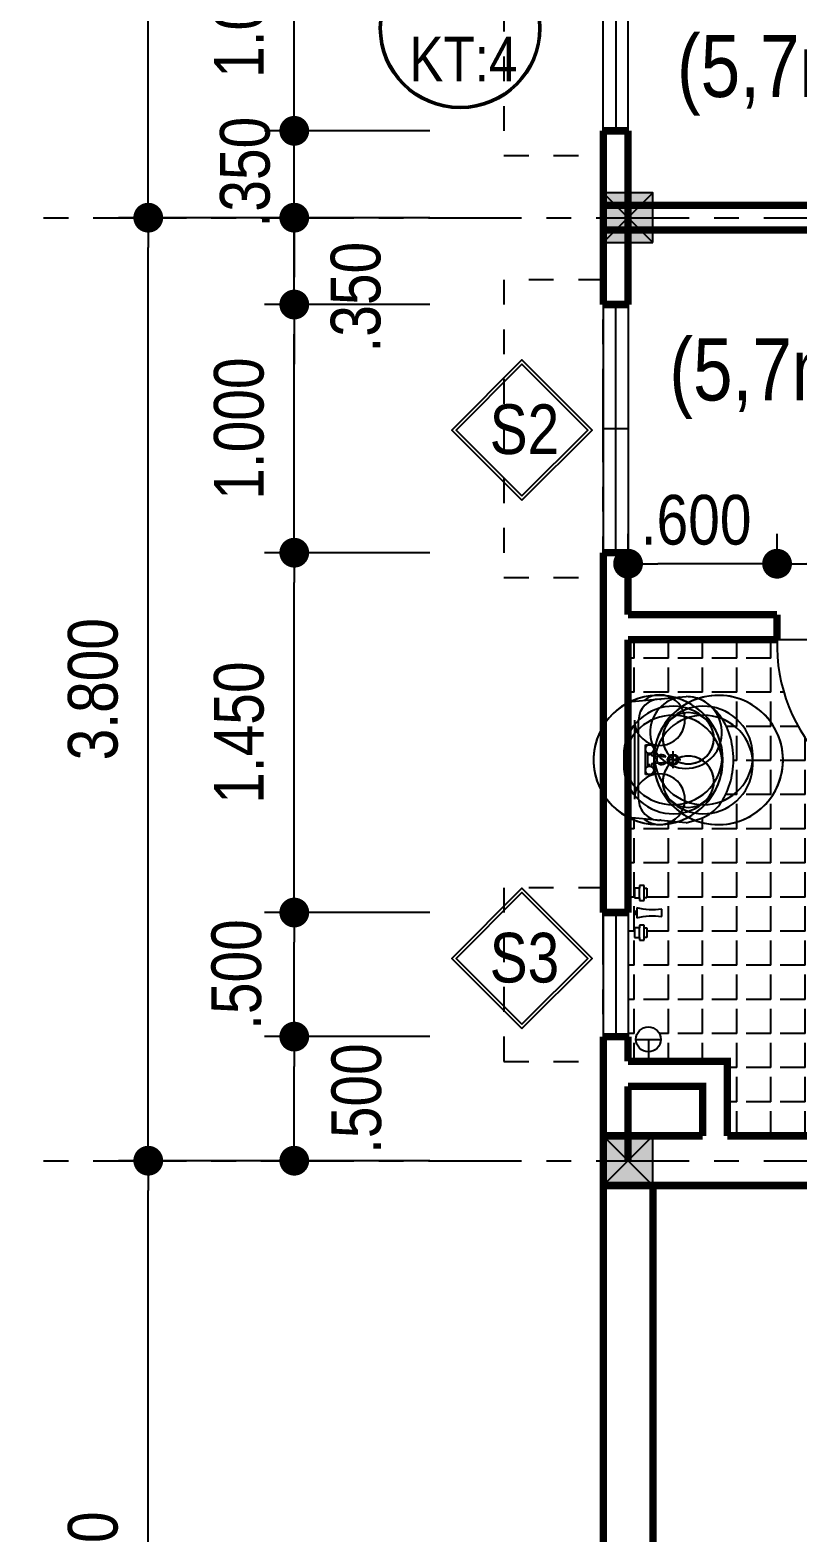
# Model space of a CAD drawing. Header units: millimetres. Extents: x 120 to 288, y 58 to 216.
# Drawn here: x 124.11 to 127.2, y 124.32 to 130.37 of the extents above; entities that cross this region are included whole.
import ezdxf

# ---------------------------------------------------------------- set-up
doc = ezdxf.new("R2010")
doc.units = ezdxf.units.MM
doc.header["$LTSCALE"] = 0.3
doc.header["$MEASUREMENT"] = 0
doc.linetypes.add('ACAD_ISO03W100', pattern=[30, 12, -18])
doc.linetypes.add('CENTER', pattern=[2, 1.25, -0.25, 0.25, -0.25])
doc.layers.get('0').update_dxf_attribs({"linetype": 'CONTINUOUS', "lineweight": 13})
doc.layers.get('DEFPOINTS').update_dxf_attribs({"linetype": 'CONTINUOUS', "lineweight": 13})
for name, color, linetype in [('HACTH', 8, 'CONTINUOUS'), ('HATCH', 8, 'CONTINUOUS'), ('KT', 8, 'CONTINUOUS'), ('LAYER 1', 1, 'CONTINUOUS'), ('LAYER1', 1, 'CONTINUOUS'), ('LAYER3', 34, 'CONTINUOUS'), ('LAYER5', 5, 'CONTINUOUS'), ('LAYER7', 7, 'CONTINUOUS'), ('THAY', 4, 'CONTINUOUS'), ('THIETBI', 25, 'CONTINUOUS'), ('TUONG', 7, 'CONTINUOUS')]:
    doc.layers.add(name, color=color, linetype=linetype)
doc.styles.add('ATTR', font='romans.shx', dxfattribs={"width": 0.8, "height": 0.7})
doc.styles.add('HELVE-KT', font='vhelvcn.TTF')
doc.dimstyles.new('1-100', dxfattribs={"dimtxt": 0.2, "dimasz": 0.12, "dimexe": 0.12, "dimexo": 0.2, "dimgap": 0.12, "dimtad": 1, "dimdec": 3, "dimzin": 4, "dimdsep": 46, "dimtxsty": 'HELVE-KT', "dimblk1": 'DOT', "dimblk2": 'DOT', "dimsah": 1, "dimcen": -0.18, "dimadec": 3, "dimazin": 0, "dimtfac": 1, "dimtdec": 3, "dimtmove": 2, "dimatfit": 3, "dimldrblk": 'DOT', "dimfxl": 0, "dimtolj": 1, "dimtzin": 4, "dimarcsym": 0})

# ---------------------------------------------------------------- blocks, each defined once
blk = doc.blocks.new('la')
at = {"layer": 'THIETBI', "linetype": 'Continuous'}
for p, q in [((-5933.44379870165, 607096.9278938042), (-5954.657236116378, 607330.2757053494)), ((-5700.095987156405, 607309.1017654629), (-5700.095987156405, 607252.294578268)), ((-5445.534738199225, 607330.2757053494), (-5466.748175613953, 607096.9278938042)), ((-5700.095987156405, 607278.0555106837), (-5734.787105645424, 607278.0555106837)), ((-5710.190800530276, 607249.5658061604), (-5715.470036458595, 607195.7922466656)), ((-5665.404868668316, 607278.0555106837), (-5700.095987156405, 607278.0555106837)), ((-5684.721937854214, 607195.7922466656), (-5690.001173785327, 607249.5658061604)), ((-5944.168579871206, 607224.2085182804), (-5944.168579871206, 607229.5737794738)), ((-5759.493611915408, 607200.4494683815), (-5715.012812269291, 607200.4494683815)), ((-5759.493611915408, 607183.478718451), (-5759.493611915408, 607200.4494683815)), ((-5759.493611915408, 607166.5079685205), (-5759.493611915408, 607183.478718451)), ((-5719.692424225992, 607191.9640934139), (-5727.825761422886, 607191.9640934139)), ((-5725.552112052588, 607183.478718451), (-5716.678920921309, 607183.478718451)), ((-5685.179162046312, 607200.4494683815), (-5640.698362400195, 607200.4494683815)), ((-5674.639862261152, 607183.478718451), (-5683.513053392431, 607183.478718451)), ((-5672.366212892717, 607191.9640934139), (-5680.499550089611, 607191.9640934139)), ((-5640.698362400195, 607200.4494683815), (-5640.698362400195, 607183.478718451)), ((-5640.698362400195, 607183.478718451), (-5640.698362400195, 607166.5079685205)), ((-5456.023394444397, 607229.5737794738), (-5456.023394444397, 607224.2085182804)), ((-5700.095987156405, 607139.3547686327), (-5859.314830218813, 607139.3547686327)), ((-5859.31483021858, 607122.3840186977), (-5540.877144096539, 607122.3840186978)), ((-5700.095987156405, 607166.5079685205), (-5759.493611915408, 607166.5079685205)), ((-5727.825761422886, 607174.9933434834), (-5672.366212892717, 607174.9933434834)), ((-5640.698362400195, 607166.5079685205), (-5700.095987156405, 607166.5079685205)), ((-5540.87714409679, 607139.3547686327), (-5700.095987156405, 607139.3547686327)), ((-5466.748175613953, 607096.9278938042), (-5933.44379870165, 607096.9278938042))]:
    blk.add_line(p, q, dxfattribs=at)
for centre, radius in [((-5700.095987156172, 607278.0555106841), 21.21343741315687), ((-5700.095987156172, 607278.0555106841), 16.9707499305255), ((-5742.522861982834, 607183.4787184515), 16.9707499305255), ((-5657.669112330441, 607183.4787184515), 16.9707499305255)]:
    blk.add_circle(centre, radius, dxfattribs=at)
for centre, radius, start, end in [((-5744.464750194129, 607315.4400154066), 151.686082919052, 126.1394149328383, 150.4377224630194), ((-5716.921617746491, 607277.7234812875), 198.3889853030901, 106.8298526196501, 126.1394149328383), ((-5698.920439606671, 607218.2127808502), 260.5626604476124, 90, 106.8298526196501), ((-5698.920439606671, 607218.2127808502), 260.5626604477563, 73.17014738034992, 90), ((-5680.919261464987, 607277.7234812875), 198.3889853030873, 53.86058506716174, 73.17014738034992), ((-5653.376129020144, 607315.4400154066), 151.686082919055, 29.56227753698059, 53.86058506716174), ((-5786.622446788613, 607339.3522209723), 103.2189295367069, 150.4377224630194, 180), ((-5611.218432424728, 607339.3522209723), 103.2189295367252, 0, 29.56227753698059), ((-5809.756896741826, 607330.2757053499), 144.9003393737205, 180, 190.3888578116886), ((-5786.622446788613, 607339.3522209723), 103.2189295367414, 180, 209.5622775369806), ((-5611.218432424728, 607339.3522209723), 103.2189295367332, 330.4377224630194, 0), ((-5744.464750194129, 607363.2644265287), 151.6860829190531, 209.5622775369806, 233.8605850671617), ((-5700.095987156172, 607232.2578273343), 20.03675093646151, 59.74728664221707, 120.2527133577829), ((-5653.376129020144, 607363.2644265287), 151.686082919052, 306.1394149328383, 330.4377224630194), ((-5859.31483021858, 607224.2085182809), 84.85374965263226, 180, 270), ((-5716.921617746491, 607400.9809606525), 198.3889853029024, 233.8605850671617, 253.1701473803499), ((-5698.920439606671, 607460.4916610897), 260.5626604475996, 253.1701473803499, 266.458658478582), ((-5719.692424225759, 607196.2067809005), 4.242687482640058, 270, 354.3929373133142), ((-5698.920439606671, 607460.4916610897), 260.5626604477354, 273.0264019199498, 286.8298526196501), ((-5680.499550089378, 607196.2067809005), 4.242687482625124, 185.6070626866857, 270), ((-5680.919261464987, 607400.9809606525), 198.3889853030186, 286.8298526196501, 306.1394149328383), ((-5540.877144096557, 607224.2085182809), 84.85374965263226, 270, 0), ((-5859.31483021858, 607224.2085182809), 101.8244995831652, 218.2452544057623, 270), ((-5540.877144096557, 607224.2085182809), 101.8244995831627, 270, 321.7547455942377)]:
    blk.add_arc(centre, radius, start, end, dxfattribs=at)
blk.add_spline([(-5445.534738204817, 607330.275705352), (-5488.399266112272, 607435.7992354915), (-5558.166908814947, 607489.0372223724), (-5649.338553096775, 607517.3672669327), (-5750.853421221862, 607517.367266933), (-5842.025065503458, 607489.0372223728), (-5911.792708206598, 607435.7992354913), (-5950.069890455718, 607366.4471325721), (-5954.657236119176, 607330.275705352)], degree=3, dxfattribs=at)
blk = doc.blocks.new('WALFCT1T')
for p, q in [((-5.5, -1), (-5, -1)), ((-5.5, -2), (-5.5, -1)), ((-2.5, -2), (-5.5, -2)), ((-5, -2), (-5, -2.5)), ((-5, -2.5), (-3, -2.5)), ((-3, -1), (-2.5, -1)), ((-3, -2.5), (-3, -2)), ((-2.5, -1), (-2.5, -2)), ((-1, -0.5), (1, -0.5)), ((2.5, -1), (3, -1)), ((2.5, -2), (2.5, -1)), ((5.5, -2), (2.5, -2)), ((3, -2), (3, -2.5)), ((3, -2.5), (5, -2.5)), ((5, -1), (5.5, -1)), ((5, -2.5), (5, -2)), ((5.5, -1), (5.5, -2)), ((0.75, -5.5), (-0.75, -5.5))]:
    blk.add_line(p, q)
for points in [[(-3, 0), (-3, -1), (-5, -1), (-5, 0)], [(-0.25, -0.5), (-0.25, 0), (0.25, 0), (0.25, -0.5)], [(5, 0), (5, -1), (3, -1), (3, 0)]]:
    blk.add_lwpolyline(points, close=True)
for centre, radius, start, end in [((-13.26580000000001, -3.619500000000016), 12.65625, 351.4554000000001, 14.26943), ((13.26579999999998, -3.619500000000016), 12.65624, 165.7306, 188.5446)]:
    blk.add_arc(centre, radius, start, end)
at = {"style": 'ATTR', "width": 0.8, "flags": 9}
blk.add_attdef('ESTCODE', (0, 0), '', height=0.7, dxfattribs=at)
blk = doc.blocks.new('_DOT')
at = {"color": 0, "linetype": 'ByBlock'}
blk.add_line((-0.5, 0), (-1, 0), dxfattribs=at)
at = {"color": 0, "linetype": 'ByBlock', "const_width": 0.5}
blk.add_lwpolyline([(-0.25, 0, 1), (0.25, 0, 1)], format="xyb", close=True, dxfattribs=at)
blk = doc.blocks.new('*D164')
at = {"layer": 'DEFPOINTS', "color": 0, "lineweight": -2, "ltscale": 5}
for p in [(124.5835805483592, 125.8177657601902), (125.5453993774653, 125.8177657601902), (125.5453993774653, 122.4177657602252)]:
    blk.add_point(p, dxfattribs=at)
at = {"layer": 'LAYER 1', "color": 0, "lineweight": -2, "ltscale": 5}
for p, q in [((125.3453993774653, 125.8177657601902), (124.4635805483592, 125.8177657601902)), ((124.5835805483592, 122.5377657602252), (124.5835805483592, 125.6977657601902)), ((125.3453993774653, 122.4177657602252), (124.4635805483592, 122.4177657602252))]:
    blk.add_line(p, q, dxfattribs=at)
at = {"layer": 'LAYER 1', "color": 0, "lineweight": -2, "ltscale": 5, "xscale": 0.12, "yscale": 0.12, "zscale": 0.12}
for p, rotation in [((124.5835805483592, 125.8177657601902), 90), ((124.5835805483592, 122.4177657602252), 270)]:
    blk.add_blockref('_DOT', p, dxfattribs=dict(at, rotation=rotation))
at = {"layer": 'LAYER 1', "color": 0, "ltscale": 5, "insert": (124.3614472150259, 124.1177657602077), "char_height": 0.2, "attachment_point": 5, "rotation": 90, "style": 'HELVE-KT'}
blk.add_mtext('\\A1;3.400', dxfattribs=at)
blk = doc.blocks.new('*D165')
at = {"layer": 'DEFPOINTS', "color": 0, "lineweight": -2, "ltscale": 5}
for p in [(124.5835805483592, 129.6177657601786), (125.9170795685285, 129.6177657601786), (125.9170795685285, 125.8177657601902)]:
    blk.add_point(p, dxfattribs=at)
at = {"layer": 'LAYER 1', "color": 0, "lineweight": -2, "ltscale": 5}
for p, q in [((125.7170795685285, 129.6177657601786), (124.4635805483592, 129.6177657601786)), ((124.5835805483592, 125.9377657601902), (124.5835805483592, 129.4977657601786)), ((125.7170795685285, 125.8177657601902), (124.4635805483592, 125.8177657601902))]:
    blk.add_line(p, q, dxfattribs=at)
at = {"layer": 'LAYER 1', "color": 0, "lineweight": -2, "ltscale": 5, "xscale": 0.12, "yscale": 0.12, "zscale": 0.12}
for p, rotation in [((124.5835805483592, 129.6177657601786), 90), ((124.5835805483592, 125.8177657601902), 270)]:
    blk.add_blockref('_DOT', p, dxfattribs=dict(at, rotation=rotation))
at = {"layer": 'LAYER 1', "color": 0, "ltscale": 5, "insert": (124.3614472150259, 127.7177657601844), "char_height": 0.2, "attachment_point": 5, "rotation": 90, "style": 'HELVE-KT'}
blk.add_mtext('\\A1;3.800', dxfattribs=at)
blk = doc.blocks.new('*D166')
at = {"layer": 'DEFPOINTS', "color": 0, "lineweight": -2, "ltscale": 5}
for p in [(124.5835805483592, 133.417765760167), (125.9170795685285, 133.417765760167), (125.9170795685285, 129.6177657601786)]:
    blk.add_point(p, dxfattribs=at)
at = {"layer": 'LAYER 1', "color": 0, "lineweight": -2, "ltscale": 5}
for p, q in [((125.7170795685285, 133.417765760167), (124.4635805483592, 133.417765760167)), ((124.5835805483592, 129.7377657601786), (124.5835805483592, 133.297765760167)), ((125.7170795685285, 129.6177657601786), (124.4635805483592, 129.6177657601786))]:
    blk.add_line(p, q, dxfattribs=at)
at = {"layer": 'LAYER 1', "color": 0, "lineweight": -2, "ltscale": 5, "xscale": 0.12, "yscale": 0.12, "zscale": 0.12}
for p, rotation in [((124.5835805483592, 133.417765760167), 90), ((124.5835805483592, 129.6177657601786), 270)]:
    blk.add_blockref('_DOT', p, dxfattribs=dict(at, rotation=rotation))
at = {"layer": 'LAYER 1', "color": 0, "ltscale": 5, "insert": (124.3614472150259, 131.5177657601728), "char_height": 0.2, "attachment_point": 5, "rotation": 90, "style": 'HELVE-KT'}
blk.add_mtext('\\A1;3.800', dxfattribs=at)
blk = doc.blocks.new('*D170')
at = {"layer": 'DEFPOINTS', "color": 0, "lineweight": -2, "ltscale": 5}
for p in [(123.9533994027523, 144.9177657602252), (124.9233480759511, 144.9177657602252), (124.9233480759511, 122.4177657602252)]:
    blk.add_point(p, dxfattribs=at)
at = {"layer": 'LAYER 1', "color": 0, "lineweight": -2, "ltscale": 5}
for p, q in [((124.7233480759511, 144.9177657602252), (123.8333994027523, 144.9177657602252)), ((123.9533994027523, 122.5377657602252), (123.9533994027523, 144.7977657602252)), ((124.7233480759511, 122.4177657602252), (123.8333994027523, 122.4177657602252))]:
    blk.add_line(p, q, dxfattribs=at)
at = {"layer": 'LAYER 1', "color": 0, "lineweight": -2, "ltscale": 5, "xscale": 0.12, "yscale": 0.12, "zscale": 0.12}
for p, rotation in [((123.9533994027523, 144.9177657602252), 90), ((123.9533994027523, 122.4177657602252), 270)]:
    blk.add_blockref('_DOT', p, dxfattribs=dict(at, rotation=rotation))
at = {"layer": 'LAYER 1', "color": 0, "ltscale": 5, "insert": (123.731266069365, 134.0787760715014), "char_height": 0.2, "attachment_point": 5, "rotation": 90, "style": 'HELVE-KT'}
blk.add_mtext('\\A1;22.500', dxfattribs=at)
blk = doc.blocks.new('*D108')
at = {"layer": 'DEFPOINTS', "color": 0, "lineweight": -2, "ltscale": 5}
for p in [(125.171631489612, 126.3177657602135), (125.9170795685285, 126.3177657602135), (125.9170795685285, 125.8177657601902)]:
    blk.add_point(p, dxfattribs=at)
at = {"layer": 'LAYER 1', "color": 0, "lineweight": -2, "ltscale": 5}
for p, q in [((125.7170795685285, 126.3177657602135), (125.051631489612, 126.3177657602135)), ((125.171631489612, 125.9377657601902), (125.171631489612, 126.1977657602135)), ((125.7170795685285, 125.8177657601902), (125.051631489612, 125.8177657601902))]:
    blk.add_line(p, q, dxfattribs=at)
at = {"layer": 'LAYER 1', "color": 0, "lineweight": -2, "ltscale": 5, "xscale": 0.12, "yscale": 0.12, "zscale": 0.12}
for p, rotation in [((125.171631489612, 126.3177657602135), 90), ((125.171631489612, 125.8177657601902), 270)]:
    blk.add_blockref('_DOT', p, dxfattribs=dict(at, rotation=rotation))
at = {"layer": 'LAYER 1', "color": 0, "ltscale": 5, "insert": (125.4227450387551, 126.0677657602019), "char_height": 0.2, "attachment_point": 5, "rotation": 90, "style": 'HELVE-KT'}
blk.add_mtext('\\A1;.500', dxfattribs=at)
blk = doc.blocks.new('*D109')
at = {"layer": 'DEFPOINTS', "color": 0, "lineweight": -2, "ltscale": 5}
for p in [(125.171631489612, 129.2677657602019), (125.9170795685285, 129.2677657602019), (125.9170795685285, 128.2677657602019)]:
    blk.add_point(p, dxfattribs=at)
at = {"layer": 'LAYER 1', "color": 0, "lineweight": -2, "ltscale": 5}
for p, q in [((125.7170795685285, 129.2677657602019), (125.051631489612, 129.2677657602019)), ((125.171631489612, 128.3877657602019), (125.171631489612, 129.1477657602019)), ((125.7170795685285, 128.2677657602019), (125.051631489612, 128.2677657602019))]:
    blk.add_line(p, q, dxfattribs=at)
at = {"layer": 'LAYER 1', "color": 0, "lineweight": -2, "ltscale": 5, "xscale": 0.12, "yscale": 0.12, "zscale": 0.12}
for p, rotation in [((125.171631489612, 129.2677657602019), 90), ((125.171631489612, 128.2677657602019), 270)]:
    blk.add_blockref('_DOT', p, dxfattribs=dict(at, rotation=rotation))
at = {"layer": 'LAYER 1', "color": 0, "ltscale": 5, "insert": (124.9494981562786, 128.7677657602019), "char_height": 0.2, "attachment_point": 5, "rotation": 90, "style": 'HELVE-KT'}
blk.add_mtext('\\A1;1.000', dxfattribs=at)
blk = doc.blocks.new('*D110')
at = {"layer": 'DEFPOINTS', "color": 0, "lineweight": -2, "ltscale": 5}
for p in [(125.171631489612, 129.6177657601786), (125.9170795685285, 129.6177657601786), (125.9170795685285, 129.2677657602019)]:
    blk.add_point(p, dxfattribs=at)
at = {"layer": 'LAYER 1', "color": 0, "lineweight": -2, "ltscale": 5}
for p, q in [((125.171631489612, 129.7377657601786), (125.171631489612, 129.8577657601786)), ((125.7170795685285, 129.6177657601786), (125.051631489612, 129.6177657601786)), ((125.171631489612, 129.2677657602019), (125.171631489612, 129.6177657601786)), ((125.7170795685285, 129.2677657602019), (125.051631489612, 129.2677657602019)), ((125.171631489612, 129.1477657602019), (125.171631489612, 129.0277657602019))]:
    blk.add_line(p, q, dxfattribs=at)
at = {"layer": 'LAYER 1', "color": 0, "lineweight": -2, "ltscale": 5, "xscale": 0.12, "yscale": 0.12, "zscale": 0.12}
for p, rotation in [((125.171631489612, 129.6177657601786), 270), ((125.171631489612, 129.2677657602019), 90)]:
    blk.add_blockref('_DOT', p, dxfattribs=dict(at, rotation=rotation))
at = {"layer": 'LAYER 1', "color": 0, "ltscale": 5, "insert": (125.4198569281369, 129.2974067757152), "char_height": 0.2, "attachment_point": 5, "rotation": 90, "style": 'HELVE-KT'}
blk.add_mtext('\\A1;.350', dxfattribs=at)
blk = doc.blocks.new('*D111')
at = {"layer": 'DEFPOINTS', "color": 0, "lineweight": -2, "ltscale": 5}
for p in [(125.171631489612, 129.9677657601553), (125.9170795685285, 129.9677657601553), (125.9170795685285, 129.6177657601786)]:
    blk.add_point(p, dxfattribs=at)
at = {"layer": 'LAYER 1', "color": 0, "lineweight": -2, "ltscale": 5}
for p, q in [((125.171631489612, 130.0877657601553), (125.171631489612, 130.2077657601553)), ((125.7170795685285, 129.9677657601553), (125.051631489612, 129.9677657601553)), ((125.171631489612, 129.6177657601786), (125.171631489612, 129.9677657601553)), ((125.7170795685285, 129.6177657601786), (125.051631489612, 129.6177657601786)), ((125.171631489612, 129.4977657601786), (125.171631489612, 129.3777657601786))]:
    blk.add_line(p, q, dxfattribs=at)
at = {"layer": 'LAYER 1', "color": 0, "lineweight": -2, "ltscale": 5, "xscale": 0.12, "yscale": 0.12, "zscale": 0.12}
for p, rotation in [((125.171631489612, 129.9677657601553), 270), ((125.171631489612, 129.6177657601786), 90)]:
    blk.add_blockref('_DOT', p, dxfattribs=dict(at, rotation=rotation))
at = {"layer": 'LAYER 1', "color": 0, "ltscale": 5, "insert": (124.9739408626855, 129.8013157638618), "char_height": 0.2, "attachment_point": 5, "rotation": 90, "style": 'HELVE-KT'}
blk.add_mtext('\\A1;.350', dxfattribs=at)
blk = doc.blocks.new('*D112')
at = {"layer": 'DEFPOINTS', "color": 0, "lineweight": -2, "ltscale": 5}
for p in [(125.171631489612, 130.9677657601553), (125.9170795685285, 130.9677657601553), (125.9170795685285, 129.9677657601553)]:
    blk.add_point(p, dxfattribs=at)
at = {"layer": 'LAYER 1', "color": 0, "lineweight": -2, "ltscale": 5}
for p, q in [((125.7170795685285, 130.9677657601553), (125.051631489612, 130.9677657601553)), ((125.171631489612, 130.0877657601553), (125.171631489612, 130.8477657601553)), ((125.7170795685285, 129.9677657601553), (125.051631489612, 129.9677657601553))]:
    blk.add_line(p, q, dxfattribs=at)
at = {"layer": 'LAYER 1', "color": 0, "lineweight": -2, "ltscale": 5, "xscale": 0.12, "yscale": 0.12, "zscale": 0.12}
for p, rotation in [((125.171631489612, 130.9677657601553), 90), ((125.171631489612, 129.9677657601553), 270)]:
    blk.add_blockref('_DOT', p, dxfattribs=dict(at, rotation=rotation))
at = {"layer": 'LAYER 1', "color": 0, "ltscale": 5, "insert": (124.9494981562786, 130.4677657601553), "char_height": 0.2, "attachment_point": 5, "rotation": 90, "style": 'HELVE-KT'}
blk.add_mtext('\\A1;1.000', dxfattribs=at)
blk = doc.blocks.new('*D241')
at = {"layer": 'DEFPOINTS', "color": 0, "lineweight": -2, "ltscale": 5}
for p in [(127.1161146540043, 128.2233367365682), (127.1161146540043, 128.0177657602019), (127.8161146540741, 128.0177657602019)]:
    blk.add_point(p, dxfattribs=at)
at = {"layer": 'LAYER 1', "color": 0, "lineweight": -2, "ltscale": 5}
for p, q in [((127.1161146540043, 128.2177657602019), (127.1161146540043, 128.3433367365682)), ((127.8161146540741, 128.2177657602019), (127.8161146540741, 128.3433367365682)), ((127.6961146540741, 128.2233367365682), (127.2361146540043, 128.2233367365682))]:
    blk.add_line(p, q, dxfattribs=at)
at = {"layer": 'LAYER 1', "color": 0, "lineweight": -2, "ltscale": 5, "xscale": 0.12, "yscale": 0.12, "zscale": 0.12, "rotation": 180}
blk.add_blockref('_DOT', (127.1161146540043, 128.2233367365682), dxfattribs=at)
at = {"layer": 'LAYER 1', "color": 0, "lineweight": -2, "ltscale": 5, "xscale": 0.12, "yscale": 0.12, "zscale": 0.12}
blk.add_blockref('_DOT', (127.8161146540741, 128.2233367365682), dxfattribs=at)
at = {"layer": 'LAYER 1', "color": 0, "ltscale": 5, "insert": (127.4661146540392, 128.4454700699015), "char_height": 0.2, "attachment_point": 5, "style": 'HELVE-KT'}
blk.add_mtext('\\A1;.700', dxfattribs=at)
blk = doc.blocks.new('*D246')
at = {"layer": 'DEFPOINTS', "color": 0, "lineweight": -2, "ltscale": 5}
for p in [(126.5161146540275, 128.2233367365682), (126.5161146540275, 128.0177657602019), (127.1161146540043, 128.0177657602019)]:
    blk.add_point(p, dxfattribs=at)
at = {"layer": 'LAYER 1', "color": 0, "lineweight": -2, "ltscale": 5}
for p, q in [((126.5161146540275, 128.2177657602019), (126.5161146540275, 128.3433367365682)), ((127.1161146540043, 128.2177657602019), (127.1161146540043, 128.3433367365682)), ((126.9961146540043, 128.2233367365682), (126.6361146540276, 128.2233367365682))]:
    blk.add_line(p, q, dxfattribs=at)
at = {"layer": 'LAYER 1', "color": 0, "lineweight": -2, "ltscale": 5, "xscale": 0.12, "yscale": 0.12, "zscale": 0.12, "rotation": 180}
blk.add_blockref('_DOT', (126.5161146540275, 128.2233367365682), dxfattribs=at)
at = {"layer": 'LAYER 1', "color": 0, "lineweight": -2, "ltscale": 5, "xscale": 0.12, "yscale": 0.12, "zscale": 0.12}
blk.add_blockref('_DOT', (127.1161146540043, 128.2233367365682), dxfattribs=at)
at = {"layer": 'LAYER 1', "color": 0, "ltscale": 5, "insert": (126.7900325825257, 128.3992271231966), "char_height": 0.2, "attachment_point": 5, "style": 'HELVE-KT'}
blk.add_mtext('\\A1;.600', dxfattribs=at)
blk = doc.blocks.new('*D927')
at = {"layer": 'DEFPOINTS', "color": 0, "lineweight": -2, "ltscale": 5}
for p in [(125.171631489612, 126.8177657602135), (125.9170795685285, 126.8177657602135), (125.9170795685285, 126.3177657602135)]:
    blk.add_point(p, dxfattribs=at)
at = {"layer": 'LAYER 1', "color": 0, "lineweight": -2, "ltscale": 5}
for p, q in [((125.7170795685285, 126.8177657602135), (125.051631489612, 126.8177657602135)), ((125.171631489612, 126.4377657602135), (125.171631489612, 126.6977657602135)), ((125.7170795685285, 126.3177657602135), (125.051631489612, 126.3177657602135))]:
    blk.add_line(p, q, dxfattribs=at)
at = {"layer": 'LAYER 1', "color": 0, "lineweight": -2, "ltscale": 5, "xscale": 0.12, "yscale": 0.12, "zscale": 0.12}
for p, rotation in [((125.171631489612, 126.8177657602135), 90), ((125.171631489612, 126.3177657602135), 270)]:
    blk.add_blockref('_DOT', p, dxfattribs=dict(at, rotation=rotation))
at = {"layer": 'LAYER 1', "color": 0, "ltscale": 5, "insert": (124.9393499014703, 126.5677657602135), "char_height": 0.2, "attachment_point": 5, "rotation": 90, "style": 'HELVE-KT'}
blk.add_mtext('\\A1;.500', dxfattribs=at)
blk = doc.blocks.new('*D928')
at = {"layer": 'DEFPOINTS', "color": 0, "lineweight": -2, "ltscale": 5}
for p in [(125.171631489612, 128.2677657602019), (125.9170795685285, 128.2677657602019), (125.9170795685285, 126.8177657602135)]:
    blk.add_point(p, dxfattribs=at)
at = {"layer": 'LAYER 1', "color": 0, "lineweight": -2, "ltscale": 5}
for p, q in [((125.7170795685285, 128.2677657602019), (125.051631489612, 128.2677657602019)), ((125.171631489612, 126.9377657602135), (125.171631489612, 128.1477657602019)), ((125.7170795685285, 126.8177657602135), (125.051631489612, 126.8177657602135))]:
    blk.add_line(p, q, dxfattribs=at)
at = {"layer": 'LAYER 1', "color": 0, "lineweight": -2, "ltscale": 5, "xscale": 0.12, "yscale": 0.12, "zscale": 0.12}
for p, rotation in [((125.171631489612, 128.2677657602019), 90), ((125.171631489612, 126.8177657602135), 270)]:
    blk.add_blockref('_DOT', p, dxfattribs=dict(at, rotation=rotation))
at = {"layer": 'LAYER 1', "color": 0, "ltscale": 5, "insert": (124.9494981562786, 127.5427657602077), "char_height": 0.2, "attachment_point": 5, "rotation": 90, "style": 'HELVE-KT'}
blk.add_mtext('\\A1;1.450', dxfattribs=at)

msp = doc.modelspace()

# ---------------------------------------------------------------- hatches: boundary and pattern name
at = {"layer": 'LAYER7', "ltscale": 5}
h = msp.add_hatch(color=256, dxfattribs=at)
h.paths.add_polyline_path([(126.5161146540858, 129.6177657602368), (126.416114654109, 129.7177657601553), (126.4161146540508, 129.5177657602019)])
h.paths.add_polyline_path([(126.5161146540275, 129.6177657601786), (126.416114654109, 129.5177657602019), (126.6161146541789, 129.5177657602019)])
h.paths.add_polyline_path([(126.6161146540625, 129.7177657601553), (126.5161146540858, 129.6177657601786), (126.6161146540625, 129.5177657602019)])
h.paths.add_polyline_path([(126.6161146540625, 129.7177657602135), (126.416114654109, 129.7177657602135), (126.5161146540858, 129.6177657602368)])
h = msp.add_hatch(color=256, dxfattribs=at)
h.paths.add_polyline_path([(126.5161146540858, 125.8177657602484), (126.416114654109, 125.9177657601088), (126.4161146540508, 125.7177657602135)])
h.paths.add_polyline_path([(126.5161146540275, 125.8177657601902), (126.416114654109, 125.7177657602135), (126.6161146541789, 125.7177657602135)])
h.paths.add_polyline_path([(126.6161146540625, 125.917765760167), (126.5161146540858, 125.8177657601902), (126.6161146540625, 125.7177657602135)])
h.paths.add_polyline_path([(126.6161146540625, 125.9177657602252), (126.416114654109, 125.9177657602252), (126.5161146540858, 125.8177657602484)])
at = {"layer": 'THIETBI', "ltscale": 5}
h = msp.add_hatch(dxfattribs=at)
h.set_pattern_fill('ANGLE', color=256, scale=0.5, angle=90, style=0)
h.set_pattern_definition([(90, (127.9161146540508, 125.9177657602252), (-0.1375, 8.419446744138055e-18), [0.1, -0.0375]), (180, (127.9161146540508, 125.9177657602252), (-1.683889348827611e-17, -0.1375), [0.1, -0.0375])])
edge = h.paths.add_edge_path()
edge.add_line((126.5161146540275, 127.9177657602252), (126.5161146539693, 127.6669889384195))
edge.add_line((126.5161146539693, 127.6669889383613), (126.72329759715, 127.6858237524996))
edge.add_ellipse((126.7494271118275, 127.5432988252271), major_axis=(-0.102460008298885, 0.1024600082988851), ratio=0.9999999988555627, start_angle=314.9999999672143, end_angle=325.38885719026274, ccw=False)
edge.add_spline(control_points=[(126.7494271118275, 127.6881991630783), (126.7616194525116, 127.6872736036441), (126.8003003666025, 127.6843372122514), (126.8611479565815, 127.647121891858), (126.9142165329039, 127.5757119275061), (126.9415232683613, 127.4830372992567), (126.9416008394991, 127.384005120037), (126.9140054893295, 127.2926009594942), (126.8549297836806, 127.2066797103746), (126.7875075904384, 127.1890398018425), (126.7494271118275, 127.1790766705656)], knot_values=[0, 0, 0, 0, 36.4611558699869, 115.6751499635459, 203.4350907996118, 298.9068674971734, 400.42173562226, 495.8935123201131, 583.653453155385, 697.5507014357958, 697.5507014357958, 697.5507014357958, 697.5507014357958], degree=3, periodic=0)
edge.add_line((126.7494271118857, 127.1790766706238), (126.5161146539693, 127.2002868952825))
edge.add_line((126.5161146539693, 127.2002868952825), (126.5161146540275, 126.2177657602135))
edge.add_line((126.5161146540275, 126.2177657602135), (126.5977860252104, 126.2177657602135))
edge.add_line((126.5977860252104, 126.2177657602135), (126.5977860252104, 126.2566405468517))
edge.add_arc((126.5977860252104, 126.3066405468983), 0.05000000000291038, 90, 270, ccw=False)
edge.add_arc((126.5977860252104, 126.3066405468983), 0.05000000000291038, -90, 90, ccw=False)
edge.add_line((126.5977860252104, 126.2566405468517), (126.5977860252104, 126.2177657602135))
edge.add_line((126.5977860252104, 126.2177657602135), (126.9161146539344, 126.2177657602135))
edge.add_line((126.9161146539344, 126.2177657602135), (126.9161146539344, 125.917765760167))
edge.add_line((126.9161146539344, 125.9177657602252), (127.2668490944278, 125.9177657602252))
edge.add_ellipse((127.2688182180362, 125.9402657601879), major_axis=(-0.0159099025959166, 0.0159099025959166), ratio=0.9999999987998787, start_angle=45.00000003438089, end_angle=134.9999999656191, ccw=False)
edge.add_line((127.2463182180153, 125.9402657617013), (127.2463182180735, 126.0752657591495))
edge.add_ellipse((127.2688182180362, 126.0752657602554), major_axis=(-0.01590990257682279, 0.01590990257682279), ratio=0.9999999986131136, start_angle=314.99999996026867, end_angle=405.00000003973133, ccw=False)
edge.add_line((127.2688182182691, 126.0977657602764), (127.3419299784663, 126.0977657602764))
edge.add_ellipse((127.5917326746938, 126.2472898732651), major_axis=(-0.2058626336902668, 0.2058626336902669), ratio=0.9999999968645755, start_angle=60.073137736227125, end_angle=75.90342532722917, ccw=False)
edge.add_ellipse((127.7086893526802, 126.2787883887779), major_axis=(-0.2915102284462128, 0.2915102284462128), ratio=0.9999999988377523, start_angle=45.00000003329592, end_angle=60.0731376877938, ccw=False)
edge.add_ellipse((127.7086893526802, 126.2787883887779), major_axis=(-0.2915102284462119, -0.2915102284462117), ratio=0.999999998837754, start_angle=-60.07313768779369, end_angle=-45.00000003329592, ccw=False)
edge.add_ellipse((127.5917326746938, 126.3102869042325), major_axis=(-0.2058626328327546, 0.2058626328327547), ratio=0.9999999969642842, start_angle=11.968452452006204, end_angle=29.926862413886226, ccw=False)
edge.add_ellipse((127.5178360382641, 126.3583338093142), major_axis=(-0.1435360015145571, 0.1435360015145571), ratio=0.9999999990923826, start_angle=347.49977491656864, end_angle=371.9684524286788, ccw=False)
edge.add_ellipse((127.4713182181084, 126.4313527937177), major_axis=(-0.08231639814443893, 0.08231639814443893), ratio=0.9999999992607727, start_angle=314.9999999788227, end_angle=347.4997749159088, ccw=False)
edge.add_ellipse((127.4713182181084, 126.4313527937177), major_axis=(-0.08231639814443893, -0.08231639814443893), ratio=0.9999999992607727, start_angle=192.5002250840912, end_angle=225.0000000211773, ccw=False)
edge.add_ellipse((127.4248003979527, 126.3583338093142), major_axis=(-0.1435360015145571, -0.1435360015145571), ratio=0.9999999990923838, start_angle=168.0315475713212, end_angle=192.5002250834314, ccw=False)
edge.add_ellipse((127.350903761523, 126.3102869042325), major_axis=(-0.2058626328327546, -0.2058626328327545), ratio=0.9999999969642844, start_angle=150.0731375861138, end_angle=168.0315475479937, ccw=False)
edge.add_ellipse((127.2339470835367, 126.2787883887779), major_axis=(-0.2915102284462128, 0.2915102284462128), ratio=0.9999999988377523, start_angle=225.0000000332959, end_angle=240.0731376877938, ccw=False)
edge.add_ellipse((127.2339470835367, 126.2787883887779), major_axis=(-0.2915102284462119, -0.2915102284462117), ratio=0.999999998837754, start_angle=119.92686231220631, end_angle=134.9999999667041, ccw=False)
edge.add_ellipse((127.350903761523, 126.2472898732651), major_axis=(-0.2058626336902675, -0.2058626336902675), ratio=0.9999999968645723, start_angle=104.09657467277071, end_angle=119.92686226377279, ccw=False)
edge.add_line((127.6007064576924, 126.0977657602764), (127.6738182181224, 126.0977657602764))
edge.add_ellipse((127.6738182181806, 126.0752657602554), major_axis=(-0.0159099025959166, 0.0159099025959166), ratio=0.9999999987998787, start_angle=225.0000000343809, end_angle=314.99999996561905, ccw=False)
edge.add_line((127.6963182182016, 126.0752657597898), (127.6963182182016, 125.9402657619924))
edge.add_ellipse((127.6738182181806, 125.9402657601879), major_axis=(-0.0159099025959166, -0.0159099025959166), ratio=0.9999999987998788, start_angle=45.00000003438089, end_angle=134.9999999656191, ccw=False)
edge.add_line((127.6757873419054, 125.9177657602252), (127.9161146540508, 125.9177657602252))
edge.add_line((127.9161146540508, 125.9177657602252), (127.9161146539926, 127.917765760167))
edge.add_line((127.9161146539926, 127.917765760167), (127.8161146541323, 127.9177657602252))
edge.add_line((127.8161146541323, 127.9177657602252), (127.8161146540741, 127.2177657602135))
edge.add_arc((127.7961146540555, 127.8977657602065), 0.6802940541319764, 178.3153156843376, 271.6846843193015, ccw=False)
edge.add_line((127.1161146540043, 127.9177657602252), (126.5161146540275, 127.9177657602252))
edge = h.paths.add_edge_path(flags=16)
edge.add_line((126.6514990984659, 126.8315370994517), (126.6514990984077, 126.8015362122226))
edge.add_ellipse((126.6138890983501, 126.5512210991712), major_axis=(-0.1789862627049081, -0.1789862627049081), ratio=0.999999999893888, start_angle=216.4554000032151, end_angle=239.2693999915702)
edge.add_line((126.5514990983146, 126.7965365087277), (126.5514990983146, 126.8115370993748))
edge.add_line((126.5514990983146, 126.8115370994331), (126.5414990983053, 126.8115370994331))
edge.add_line((126.5414990983053, 126.8115370994331), (126.5414990983053, 126.8215370994424))
edge.add_line((126.5414990983053, 126.8215370994424), (126.5514990982564, 126.8215370994424))
edge.add_line((126.5514990982564, 126.8215370994424), (126.5514990981982, 126.8365374850821))
edge.add_ellipse((126.6138890983501, 127.081853099646), major_axis=(-0.1789864041828411, 0.178986404182841), ratio=0.999999999898956, start_angle=120.7305700035395, end_angle=143.5446000034201)
h.paths.add_polyline_path([(126.5914990983518, 126.9165370995308), (126.5914990984101, 126.8765370994936), (126.5814990983425, 126.8765370994936), (126.5814990983425, 126.8665370994843), (126.5614990983239, 126.8665370994843), (126.5614990983239, 126.8765370994936), (126.5414990983053, 126.8765370994936), (126.5414990982471, 126.9165370995308), (126.5614990982657, 126.9165370995308), (126.5614990983239, 126.9265370995402), (126.5814990982843, 126.9265370995402), (126.5814990982843, 126.9165370995308)], flags=16)
h.paths.add_polyline_path([(126.5914990983518, 126.7565370993818), (126.5914990983518, 126.7165370993446), (126.5814990982843, 126.7165370993446), (126.5814990983425, 126.7065370993353), (126.5614990983239, 126.7065370993353), (126.5614990983239, 126.7165370993446), (126.5414990983053, 126.7165370993446), (126.5414990982471, 126.7565370993818), (126.5614990982657, 126.7565370993818), (126.5614990983239, 126.7665370993911), (126.5814990982843, 126.7665370993911), (126.5814990982843, 126.7565370993818)], flags=16)

# ---------------------------------------------------------------- linework, layer by layer
at = {"layer": 'HACTH', "lineweight": -2, "ltscale": 0.08}
for points in [[(126.0887808644009, 128.4970286325593), (126.3539351813674, 128.7621829495259), (126.0887808644009, 129.0273372664924), (125.8236265474343, 128.7621829495259)], [(126.0887808644009, 126.3675564988414), (126.3539351813674, 126.6327108158079), (126.0887808644009, 126.8978651327745), (125.8236265474343, 126.6327108158079)]]:
    msp.add_lwpolyline(points, close=True, dxfattribs=at)
at = {"layer": 'HATCH', "linetype": 'CENTER'}
for points in [[(126.4161146540508, 120.5331591377746), (126.4161146540508, 145.4062080577262)], [(123.687168974452, 129.6177657601786), (136.29486407921, 129.6177657601786)], [(123.687168974452, 125.8177657601902), (136.29486407921, 125.8177657601902)]]:
    msp.add_lwpolyline(points, dxfattribs=at)
at = {"layer": 'HATCH', "linetype": 'ACAD_ISO03W100', "ltscale": 0.01}
for points in [[(126.4161146540508, 131.0677657601553), (126.4161146540508, 131.0677657601553), (126.0161146540508, 131.0677657601553), (126.0161146540508, 129.8677657601553), (126.4161146540508, 129.8677657601553)], [(126.4161146540508, 129.3677657602019), (126.4161146540508, 129.3677657602019), (126.0161146540508, 129.3677657602019), (126.0161146540508, 128.1677657602019), (126.4161146540508, 128.1677657602019)], [(126.4161146540508, 126.9177657602135), (126.4161146540508, 126.9177657602135), (126.0161146540508, 126.9177657602135), (126.0161146540508, 126.2177657602135), (126.4161146540508, 126.2177657602135)]]:
    msp.add_lwpolyline(points, dxfattribs=at)
at = {"layer": 'LAYER 1', "ltscale": 5}
for p, q in [((126.5477860252221, 126.3066405468983), (126.6477860251988, 126.3066405468983)), ((126.5977860252104, 126.3066405468983), (126.5977860252104, 126.2066405468634))]:
    msp.add_line(p, q, dxfattribs=at)
at = {"layer": 'LAYER 1', "lineweight": -2, "ltscale": 0.08}
for points in [[(126.0887808644009, 128.4793402370513), (126.3716235768755, 128.7621829495259), (126.0887808644009, 129.0450256620005), (125.8059381519263, 128.7621829495259)], [(126.0887808644009, 126.3498681033333), (126.3716235768755, 126.6327108158079), (126.0887808644009, 126.9155535282825), (125.8059381519263, 126.6327108158079)]]:
    msp.add_lwpolyline(points, close=True, dxfattribs=at)
at = {"layer": 'LAYER 1', "ltscale": 5}
msp.add_circle((126.5977860252104, 126.3066405468983), 0.05, dxfattribs=at)
at = {"layer": 'LAYER5', "color": 163, "linetype": 'Continuous'}
for p, q in [((126.4161146540508, 129.9677657601553), (126.4161146540508, 130.9677657601553)), ((126.4661146540392, 130.9677657601553), (126.4661146540392, 129.9677657601553)), ((126.5161146540275, 129.9677657601553), (126.5161146540275, 130.9677657601553)), ((126.4161146540508, 129.2677657602019), (126.4161146540508, 128.2677657602019)), ((126.4661146540392, 128.2677657602019), (126.4661146540392, 129.2677657602019)), ((126.5161146540275, 129.2677657602019), (126.5161146540275, 128.2677657602019)), ((126.4161146540508, 128.7677657602019), (126.5161146539693, 128.7677657602019)), ((127.1161146540043, 127.9177657610983), (127.8161146540741, 127.9177657610983))]:
    msp.add_line(p, q, dxfattribs=at)
for points in [[(126.4161146540508, 126.8177657602135), (126.4161146540508, 126.3177657602135)], [(126.4661146540392, 126.8177657602135), (126.4661146540392, 126.3177657602135)], [(126.5161146540275, 126.8177657602135), (126.5161146540275, 126.3177657602135)]]:
    msp.add_lwpolyline(points, dxfattribs=at)
msp.add_arc((127.7961146540555, 127.8977657602065), 0.6802940541195461, 178.3153156842852, 271.6846843224066, dxfattribs=at)
at = {"layer": 'LAYER7', "ltscale": 5}
for p, q in [((126.4161146540508, 129.5177657602019), (126.6161146540625, 129.7177657602135)), ((126.4161146540508, 129.7177657602135), (126.6161146540625, 129.5177657602019)), ((126.4161146540508, 125.7177657602135), (126.6161146540625, 125.9177657602252)), ((126.4161146540508, 125.9177657602252), (126.6161146540625, 125.7177657602135))]:
    msp.add_line(p, q, dxfattribs=at)
at = {"layer": 'LAYER7', "ltscale": 5, "const_width": 0.03}
for points in [[(126.4161146540508, 129.6177657602368), (126.4161146540508, 129.9677657601553)], [(126.5161146540275, 129.6177657602368), (126.5161146540275, 129.9677657601553)], [(126.4161146540508, 129.6677657602252), (133.6161146540625, 129.6677657602252)], [(126.4161146540508, 129.6177657601786), (126.4161146540508, 129.2677657602019)], [(126.5161146540275, 129.6177657601786), (126.5161146540275, 129.2677657602019)], [(126.4161146540508, 129.5677657601902), (133.6161146540625, 129.5677657601902)], [(126.4161146540508, 128.2677657602019), (126.4161146540508, 126.8177657602135)], [(126.5161146540275, 128.2677657602019), (126.5161146540275, 128.0177657602019)], [(127.1161146540043, 128.0177657602019), (126.5161146540275, 128.0177657602019)], [(127.1161146540043, 128.0177657602019), (126.5161146540275, 128.0177657602019)], [(127.1161146540043, 127.9177657602252), (127.1161146540043, 128.0177657602019)], [(127.1161146540043, 127.9177657602252), (126.5161146540275, 127.9177657602252)], [(126.5161146540275, 127.9177657602252), (127.1161146540043, 127.9177657602252)], [(126.5161146540275, 127.9177657602252), (126.5161146540275, 126.8177657602135)], [(126.5161146540275, 126.8177657602135), (126.4161146540508, 126.8177657602135)], [(126.5161146540275, 126.3177657602135), (126.4161146540508, 126.3177657602135)], [(126.4161146540508, 126.3177657602135), (126.4161146540508, 125.8177657601902)], [(126.5161146540275, 126.3177657602135), (126.5161146540275, 126.2177657602135)], [(126.9161146539926, 125.9177657602252), (126.9161146539926, 126.2177657602135), (126.5161146540275, 126.2177657602135)], [(126.8161146540159, 125.9177657602252), (126.8161146540159, 126.1177657601786), (126.5161146540275, 126.1177657601786)], [(126.5161146540275, 126.1177657601786), (126.5161146540275, 125.8177657601902)], [(126.4161146540508, 125.9177657602252), (126.8161146540159, 125.9177657602252)], [(126.9161146539926, 125.9177657602252), (133.6161146540625, 125.9177657602252)], [(126.4161146540508, 122.4177657602252), (126.4161146540508, 125.8177657601902)], [(126.4161146540508, 125.7177657602135), (133.7161146540392, 125.7177657602135)], [(126.6161146540625, 122.6177657601786), (126.6161146540625, 125.7177657602135)]]:
    msp.add_lwpolyline(points, dxfattribs=at)
at = {"layer": 'LAYER7', "ltscale": 5}
for points in [[(126.6161146540625, 129.5177657602019), (126.6161146540625, 129.7177657602135), (126.4161146540508, 129.7177657602135), (126.4161146540508, 129.5177657602019)], [(126.6161146540625, 125.7177657602135), (126.6161146540625, 125.9177657602252), (126.4161146540508, 125.9177657602252), (126.4161146540508, 125.7177657602135)]]:
    msp.add_lwpolyline(points, close=True, dxfattribs=at)
at = {"layer": 'THAY', "linetype": 'Continuous', "ltscale": 1000}
for radius in [0.3242399999999805, 0.3175199999999805]:
    msp.add_circle((125.8395386539568, 130.382050630242), radius, dxfattribs=at)
at = {"layer": 'TUONG', "linetype": 'ByBlock', "ltscale": 5, "const_width": 0.03}
for points in [[(126.5161146540275, 129.9677657601553), (126.4161146540508, 129.9677657601553)], [(126.5161146540275, 129.2677657602019), (126.4161146540508, 129.2677657602019)], [(126.5161146540275, 128.2677657602019), (126.4161146540508, 128.2677657602019)]]:
    msp.add_lwpolyline(points, dxfattribs=at)

# ---------------------------------------------------------------- block references
at = {"layer": 'KT', "xscale": 0.0009999999892897904, "yscale": 0.0009999999310821295, "zscale": 0.001, "rotation": 270}
msp.add_blockref('la', (-480.5808067376412, 121.7335419907015), dxfattribs=at)
at = {"layer": 'LAYER3', "linetype": 'Continuous', "ltscale": 0.4, "xscale": -0.02000000001862645, "yscale": 0.02000000001862645, "zscale": 0.02, "rotation": 90}
msp.add_blockref('WALFCT1T', (126.5414990983053, 126.8165370994377), dxfattribs=at)

# ---------------------------------------------------------------- texts
at = {"layer": 'LAYER 1', "ltscale": 1000, "insert": (125.6349679188796, 130.3467324304058), "char_height": 0.18, "width": 3.5586, "attachment_point": 1, "style": 'HELVE-KT'}
msp.add_mtext('KT:4', dxfattribs=at)
at = {"layer": 'LAYER1', "linetype": 'Continuous', "ltscale": 0.05, "width": 17.4622, "attachment_point": 1, "style": 'HELVE-KT'}
for s, insert, char_height in [('\\P(5,7m2)', (126.7129574858926, 130.7708271537688), 0.25), ('\\P(5,7m2)', (126.682265301345, 129.5479664928409), 0.25), ('S2', (125.9586232095949, 128.8653994061859), 0.2), ('S3', (125.9586232095949, 126.735927272468), 0.2)]:
    msp.add_mtext(s, dxfattribs=dict(at, insert=insert, char_height=char_height))

# ---------------------------------------------------------------- dimensions: what is measured, and where the dimension line sits
at = {"layer": 'LAYER 1', "ltscale": 5}
for base, p1, p2, picture, middle in [((123.9533994027523, 144.9177657602252), (124.9233480759511, 122.4177657602252), (124.9233480759511, 144.9177657602252), '*D170', (123.731266069365, 134.0787760715014)), ((125.171631489612, 129.9677657601553), (125.9170795685285, 129.6177657601786), (125.9170795685285, 129.9677657601553), '*D111', (124.9739408626855, 129.8013157638618)), ((125.171631489612, 129.6177657601786), (125.9170795685285, 129.2677657602019), (125.9170795685285, 129.6177657601786), '*D110', (125.4198569281369, 129.2974067757152)), ((125.171631489612, 126.8177657602135), (125.9170795685285, 126.3177657602135), (125.9170795685285, 126.8177657602135), '*D927', (124.9393499014703, 126.5677657602135)), ((125.171631489612, 126.3177657602135), (125.9170795685285, 125.8177657601902), (125.9170795685285, 126.3177657602135), '*D108', (125.4227450387551, 126.0677657602019))]:
    dim = msp.add_linear_dim(base=base, p1=p1, p2=p2, angle=90, dimstyle='1-100', dxfattribs=at)
    dim.commit()
    dim.dimension.update_dxf_attribs({"geometry": picture, "text_midpoint": middle, "dimtype": 160})
for base, p1, p2, picture, middle in [((124.5835805483592, 133.417765760167), (125.9170795685285, 129.6177657601786), (125.9170795685285, 133.417765760167), '*D166', (124.3614472150259, 131.5177657601728)), ((125.171631489612, 130.9677657601553), (125.9170795685285, 129.9677657601553), (125.9170795685285, 130.9677657601553), '*D112', (124.9494981562786, 130.4677657601553)), ((124.5835805483592, 129.6177657601786), (125.9170795685285, 125.8177657601902), (125.9170795685285, 129.6177657601786), '*D165', (124.3614472150259, 127.7177657601844)), ((125.171631489612, 129.2677657602019), (125.9170795685285, 128.2677657602019), (125.9170795685285, 129.2677657602019), '*D109', (124.9494981562786, 128.7677657602019)), ((125.171631489612, 128.2677657602019), (125.9170795685285, 126.8177657602135), (125.9170795685285, 128.2677657602019), '*D928', (124.9494981562786, 127.5427657602077)), ((124.5835805483592, 125.8177657601902), (125.5453993774653, 122.4177657602252), (125.5453993774653, 125.8177657601902), '*D164', (124.3614472150259, 124.1177657602077))]:
    dim = msp.add_linear_dim(base=base, p1=p1, p2=p2, angle=90, dimstyle='1-100', dxfattribs=at)
    dim.commit()
    dim.dimension.update_dxf_attribs({"geometry": picture, "text_midpoint": middle})
dim = msp.add_linear_dim(base=(127.1161146540043, 128.2233367365682), p1=(127.8161146540741, 128.0177657602019), p2=(127.1161146540043, 128.0177657602019), dimstyle='1-100', dxfattribs=at)
dim.commit()
dim.dimension.update_dxf_attribs({"geometry": '*D241', "text_midpoint": (127.4661146540392, 128.4454700699015)})
dim = msp.add_linear_dim(base=(126.5161146540275, 128.2233367365682), p1=(127.1161146540043, 128.0177657602019), p2=(126.5161146540275, 128.0177657602019), dimstyle='1-100', dxfattribs=at)
dim.commit()
dim.dimension.update_dxf_attribs({"geometry": '*D246', "text_midpoint": (126.7900325825257, 128.3992271231966), "dimtype": 160})

doc.saveas('drawing.dxf')
